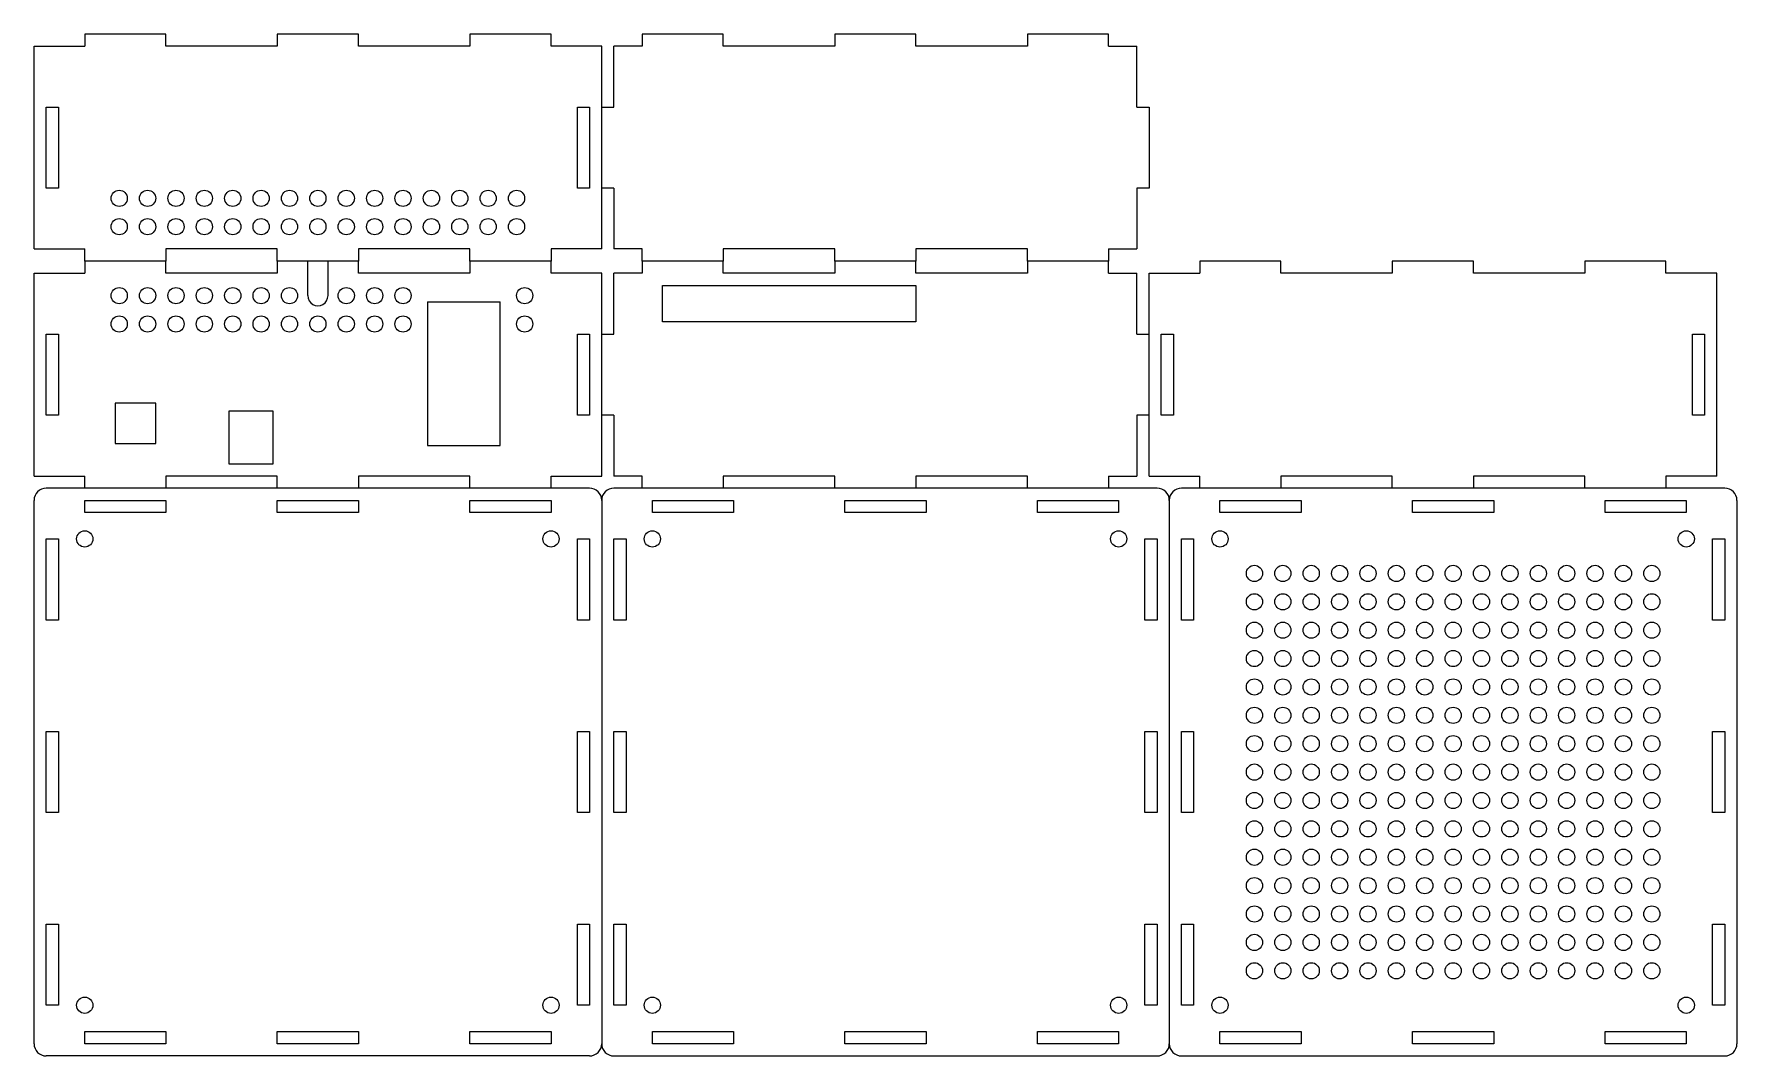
# Model space of a CAD drawing. Extents: x 0 to 420, y 1 to 253.
import ezdxf

# ---------------------------------------------------------------- set-up
doc = ezdxf.new("R2010")
doc.units = 0
doc.linetypes.add('LINETYPE_2', pattern=[0])
doc.layers.add('2', color=4, linetype='CONTINUOUS')
doc.layers.add('3', color=3, linetype='CONTINUOUS')

msp = doc.modelspace()

# ---------------------------------------------------------------- linework, layer by layer
at = {"layer": '2', "linetype": 'LINETYPE_2'}
for points in [[(32.4993, 252.50394), (12.49934, 252.50394)], [(12.49934, 252.50394), (12.49934, 249.5042)], [(32.4993, 249.5042), (32.4993, 252.50394)], [(79.99984, 252.50394), (59.99988, 252.50394)], [(59.99988, 252.50394), (59.99988, 249.5042)], [(79.99984, 249.5042), (79.99984, 252.50394)], [(127.50038, 252.50394), (107.50042, 252.50394)], [(107.50042, 252.50394), (107.50042, 249.5042)], [(127.50038, 249.5042), (127.50038, 252.50394)], [(169.99458, 252.50648), (149.99462, 252.50648)], [(149.99462, 252.50648), (149.99462, 249.50674)], [(169.99458, 249.50674), (169.99458, 252.50648)], [(217.49512, 252.50648), (197.49516, 252.50648)], [(197.49516, 252.50648), (197.49516, 249.50674)], [(217.49512, 249.50674), (217.49512, 252.50648)], [(264.99566, 252.50648), (244.9957, 252.50648)], [(244.9957, 252.50648), (244.9957, 249.50674)], [(264.99566, 249.50674), (264.99566, 252.50648)], [(0, 249.5042), (12.49934, 249.5042)], [(0, 199.50176), (0, 249.50166)], [(59.99988, 249.5042), (32.4993, 249.5042)], [(107.50042, 249.5042), (79.99984, 249.5042)], [(139.99972, 249.5042), (127.50038, 249.5042)], [(139.99972, 199.50176), (139.99972, 249.50166)], [(149.99462, 249.50674), (142.99438, 249.50674)], [(142.99438, 234.5055), (142.99438, 249.5042)], [(197.49516, 249.50674), (169.99458, 249.50674)], [(244.9957, 249.50674), (217.49512, 249.50674)], [(264.99566, 249.50674), (271.99336, 249.50674)], [(271.99336, 234.5055), (271.99336, 249.5042)], [(139.99464, 234.50804), (142.99438, 234.50804)], [(271.99336, 234.50804), (274.9931, 234.50804)], [(274.9931, 234.50804), (274.9931, 214.50808)], [(142.99438, 214.50554), (139.99464, 214.50554)], [(142.99438, 214.50554), (142.99438, 199.5043)], [(271.99336, 214.50554), (271.99336, 199.5043)], [(274.9931, 214.50554), (271.99336, 214.50554)], [(0, 199.50176), (12.49934, 199.50176)], [(12.49934, 196.50202), (12.49934, 199.50176)], [(32.4993, 199.50176), (32.4993, 196.50202)], [(59.99988, 199.50176), (32.4993, 199.50176)], [(59.99988, 196.50202), (59.99988, 199.50176)], [(79.99984, 199.50176), (79.99984, 196.50202)], [(107.50042, 199.50176), (79.99984, 199.50176)], [(107.50042, 196.50202), (107.50042, 199.50176)], [(127.50038, 199.50176), (127.50038, 196.50202)], [(139.99972, 199.50176), (127.50038, 199.50176)], [(149.99462, 199.5043), (142.99438, 199.5043)], [(149.99462, 196.50456), (149.99462, 199.5043)], [(169.99458, 199.5043), (169.99458, 196.50456)], [(197.49516, 199.5043), (169.99458, 199.5043)], [(197.49516, 196.50456), (197.49516, 199.5043)], [(217.49512, 199.5043), (217.49512, 196.50456)], [(244.9957, 199.5043), (217.49512, 199.5043)], [(244.9957, 196.50456), (244.9957, 199.5043)], [(264.99566, 199.5043), (264.99566, 196.50456)], [(264.99566, 199.5043), (271.99336, 199.5043)], [(0, 193.50482), (12.49934, 193.50482)], [(0, 143.50238), (0, 193.50228)], [(32.4993, 196.50456), (12.49934, 196.50456)], [(32.4993, 196.50456), (12.49934, 196.50456)], [(12.49934, 196.50456), (12.49934, 193.50482)], [(32.4993, 193.50482), (32.4993, 196.50456)], [(59.99988, 193.50482), (32.4993, 193.50482)], [(79.99984, 196.50456), (59.99988, 196.50456)], [(79.99984, 196.50456), (59.99988, 196.50456)], [(59.99988, 196.50456), (59.99988, 193.50482)], [(67.5005, 188.00064), (67.5005, 196.49948)], [(72.49922, 188.00064), (72.49922, 196.49948)], [(79.99984, 193.50482), (79.99984, 196.50456)], [(107.50042, 193.50482), (79.99984, 193.50482)], [(127.50038, 196.50456), (107.50042, 196.50456)], [(127.50038, 196.50456), (107.50042, 196.50456)], [(107.50042, 196.50456), (107.50042, 193.50482)], [(127.50038, 193.50482), (127.50038, 196.50456)], [(139.99972, 193.50482), (127.50038, 193.50482)], [(139.99972, 143.50238), (139.99972, 193.50228)], [(149.99462, 193.50736), (142.99438, 193.50736)], [(142.99438, 178.50612), (142.99438, 193.50482)], [(169.99458, 196.5071), (149.99462, 196.5071)], [(149.99462, 196.5071), (149.99462, 193.50736)], [(169.99458, 193.50736), (169.99458, 196.5071)], [(197.49516, 193.50736), (169.99458, 193.50736)], [(217.49512, 196.5071), (197.49516, 196.5071)], [(197.49516, 196.5071), (197.49516, 193.50736)], [(217.49512, 193.50736), (217.49512, 196.5071)], [(244.9957, 193.50736), (217.49512, 193.50736)], [(264.99566, 196.5071), (244.9957, 196.5071)], [(244.9957, 196.5071), (244.9957, 193.50736)], [(264.99566, 193.50736), (264.99566, 196.5071)], [(264.99566, 193.50736), (271.99336, 193.50736)], [(271.99336, 178.50612), (271.99336, 193.50482)], [(275.00072, 193.50482), (287.50006, 193.50482)], [(275.00072, 143.50238), (275.00072, 193.50228)], [(307.50002, 196.50456), (287.50006, 196.50456)], [(287.50006, 196.50456), (287.50006, 193.50482)], [(307.50002, 193.50482), (307.50002, 196.50456)], [(335.0006, 193.50482), (307.50002, 193.50482)], [(355.00056, 196.50456), (335.0006, 196.50456)], [(335.0006, 196.50456), (335.0006, 193.50482)], [(355.00056, 193.50482), (355.00056, 196.50456)], [(382.50114, 193.50482), (355.00056, 193.50482)], [(402.5011, 196.50456), (382.50114, 196.50456)], [(382.50114, 196.50456), (382.50114, 193.50482)], [(402.5011, 193.50482), (402.5011, 196.50456)], [(415.00044, 193.50482), (402.5011, 193.50482)], [(415.00044, 143.50238), (415.00044, 193.50228)], [(139.99464, 178.50866), (142.99438, 178.50866)], [(271.99336, 178.50866), (274.9931, 178.50866)], [(142.99438, 158.50616), (139.99464, 158.50616)], [(142.99438, 158.50616), (142.99438, 143.50492)], [(271.99336, 158.50616), (271.99336, 143.50492)], [(274.9931, 158.50616), (271.99336, 158.50616)], [(0, 143.50238), (12.49934, 143.50238)], [(12.49934, 140.50264), (12.49934, 143.50238)], [(32.4993, 143.50238), (32.4993, 140.50264)], [(59.99988, 143.50238), (32.4993, 143.50238)], [(59.99988, 140.50264), (59.99988, 143.50238)], [(79.99984, 143.50238), (79.99984, 140.50264)], [(107.50042, 143.50238), (79.99984, 143.50238)], [(107.50042, 140.50264), (107.50042, 143.50238)], [(127.50038, 143.50238), (139.99972, 143.50238)], [(127.50038, 140.50264), (127.50038, 143.50238)], [(149.99462, 143.50492), (142.99438, 143.50492)], [(149.99462, 140.50518), (149.99462, 143.50492)], [(169.99458, 143.50492), (169.99458, 140.50518)], [(197.49516, 143.50492), (169.99458, 143.50492)], [(197.49516, 140.50518), (197.49516, 143.50492)], [(217.49512, 143.50492), (217.49512, 140.50518)], [(244.9957, 143.50492), (217.49512, 143.50492)], [(244.9957, 140.50518), (244.9957, 143.50492)], [(264.99566, 143.50492), (264.99566, 140.50518)], [(264.99566, 143.50492), (271.99336, 143.50492)], [(275.00072, 143.50238), (287.50006, 143.50238)], [(287.50006, 140.50264), (287.50006, 143.50238)], [(307.50002, 143.50238), (307.50002, 140.50264)], [(335.0006, 143.50238), (307.50002, 143.50238)], [(335.0006, 140.50264), (335.0006, 143.50238)], [(355.00056, 143.50238), (355.00056, 140.50264)], [(382.50114, 143.50238), (355.00056, 143.50238)], [(382.50114, 140.50264), (382.50114, 143.50238)], [(402.5011, 143.50238), (402.5011, 140.50264)], [(415.00044, 143.50238), (402.5011, 143.50238)], [(136.99998, 140.50264), (2.99974, 140.50264)], [(276.9997, 140.50264), (142.99946, 140.50264)], [(416.99942, 140.50264), (282.99918, 140.50264)], [(0, 3.50012), (0, 137.5029)], [(139.99972, 137.5029), (139.99972, 3.50012)], [(279.99944, 137.5029), (279.99944, 3.50012)], [(419.99916, 137.5029), (419.99916, 3.50012)], [(136.99998, 0.50038), (2.99974, 0.50038)], [(142.99946, 0.50038), (276.9997, 0.50038)], [(282.99918, 0.50038), (416.99942, 0.50038)]]:
    msp.add_lwpolyline(points, dxfattribs=at)
msp.add_lwpolyline([(127.50038, 143.50238)], close=True, dxfattribs=at)
for centre, radius, start, end in [((69.99986, 187.99556), 2.49831, 179.8835453, 0.1164547), ((2.99974, 137.5029), 2.99974, 90, 180), ((136.99998, 137.5029), 2.99974, 0, 90), ((142.99946, 137.5029), 2.99974, 90, 180), ((276.9997, 137.5029), 2.99974, 0, 90), ((282.99918, 137.5029), 2.99974, 90, 180), ((416.99942, 137.5029), 2.99974, 0, 90), ((2.99974, 3.50012), 2.99974, 180, 270), ((136.99998, 3.50012), 2.99974, 270, 0), ((142.99946, 3.50012), 2.99974, 180, 270), ((276.9997, 3.50012), 2.99974, 270, 0), ((282.99918, 3.50012), 2.99974, 180, 270), ((416.99942, 3.50012), 2.99974, 270, 0)]:
    msp.add_arc(centre, radius, start, end, dxfattribs=at)
at = {"layer": '3', "linetype": 'LINETYPE_2'}
for points in [[(2.99974, 214.50554), (2.99974, 234.5055)], [(2.99974, 234.5055), (5.99948, 234.5055)], [(5.99948, 234.5055), (5.99948, 214.50554)], [(134.00024, 214.50554), (134.00024, 234.5055)], [(134.00024, 234.5055), (136.99998, 234.5055)], [(136.99998, 234.5055), (136.99998, 214.50554)], [(5.99948, 214.503), (2.99974, 214.503)], [(136.99998, 214.503), (134.00024, 214.503)], [(97.00006, 186.4995), (97.00006, 151.00046)], [(97.00006, 186.4995), (115.00104, 186.4995)], [(115.00104, 151.00046), (115.00104, 186.4995)], [(2.99974, 158.50616), (2.99974, 178.50612)], [(2.99974, 178.50612), (5.99948, 178.50612)], [(5.99948, 178.50612), (5.99948, 158.50616)], [(134.00024, 158.50616), (134.00024, 178.50612)], [(134.00024, 178.50612), (136.99998, 178.50612)], [(136.99998, 178.50612), (136.99998, 158.50616)], [(278.00046, 158.50616), (278.00046, 178.50612)], [(278.00046, 178.50612), (281.0002, 178.50612)], [(281.0002, 178.50612), (281.0002, 158.50616)], [(409.00096, 158.50616), (409.00096, 178.50612)], [(409.00096, 178.50612), (412.0007, 178.50612)], [(412.0007, 178.50612), (412.0007, 158.50616)], [(5.99948, 158.50362), (2.99974, 158.50362)], [(136.99998, 158.50362), (134.00024, 158.50362)], [(281.0002, 158.50362), (278.00046, 158.50362)], [(412.0007, 158.50362), (409.00096, 158.50362)], [(97.00006, 151.00046), (115.00104, 151.00046)], [(12.49934, 137.50036), (32.4993, 137.50036)], [(12.49934, 134.50062), (12.49934, 137.50036)], [(32.4993, 134.50062), (12.49934, 134.50062)], [(32.4993, 137.50036), (32.4993, 134.50062)], [(59.99988, 137.50036), (79.99984, 137.50036)], [(59.99988, 134.50062), (59.99988, 137.50036)], [(79.99984, 134.50062), (59.99988, 134.50062)], [(79.99984, 137.50036), (79.99984, 134.50062)], [(107.50042, 137.50036), (127.50038, 137.50036)], [(107.50042, 134.50062), (107.50042, 137.50036)], [(127.50038, 134.50062), (107.50042, 134.50062)], [(127.50038, 137.50036), (127.50038, 134.50062)], [(152.49906, 137.50036), (172.49902, 137.50036)], [(152.49906, 134.50062), (152.49906, 137.50036)], [(172.49902, 134.50062), (152.49906, 134.50062)], [(172.49902, 137.50036), (172.49902, 134.50062)], [(199.9996, 137.50036), (219.99956, 137.50036)], [(199.9996, 134.50062), (199.9996, 137.50036)], [(219.99956, 134.50062), (199.9996, 134.50062)], [(219.99956, 137.50036), (219.99956, 134.50062)], [(247.50014, 137.50036), (267.5001, 137.50036)], [(247.50014, 134.50062), (247.50014, 137.50036)], [(267.5001, 134.50062), (247.50014, 134.50062)], [(267.5001, 137.50036), (267.5001, 134.50062)], [(292.49878, 137.50036), (312.49874, 137.50036)], [(292.49878, 134.50062), (292.49878, 137.50036)], [(312.49874, 134.50062), (292.49878, 134.50062)], [(312.49874, 137.50036), (312.49874, 134.50062)], [(339.99932, 137.50036), (359.99928, 137.50036)], [(339.99932, 134.50062), (339.99932, 137.50036)], [(359.99928, 134.50062), (339.99932, 134.50062)], [(359.99928, 137.50036), (359.99928, 134.50062)], [(387.49986, 137.50036), (407.49982, 137.50036)], [(387.49986, 134.50062), (387.49986, 137.50036)], [(407.49982, 134.50062), (387.49986, 134.50062)], [(407.49982, 137.50036), (407.49982, 134.50062)], [(2.99974, 108.00334), (2.99974, 128.0033)], [(2.99974, 128.0033), (5.99948, 128.0033)], [(5.99948, 128.0033), (5.99948, 108.00334)], [(134.00024, 108.00334), (134.00024, 128.0033)], [(134.00024, 128.0033), (136.99998, 128.0033)], [(136.99998, 128.0033), (136.99998, 108.00334)], [(142.99946, 108.00334), (142.99946, 128.0033)], [(142.99946, 128.0033), (145.9992, 128.0033)], [(145.9992, 128.0033), (145.9992, 108.00334)], [(273.99996, 108.00334), (273.99996, 128.0033)], [(273.99996, 128.0033), (276.9997, 128.0033)], [(276.9997, 128.0033), (276.9997, 108.00334)], [(282.99918, 108.00334), (282.99918, 128.0033)], [(282.99918, 128.0033), (285.99892, 128.0033)], [(285.99892, 128.0033), (285.99892, 108.00334)], [(413.99968, 108.00334), (413.99968, 128.0033)], [(413.99968, 128.0033), (416.99942, 128.0033)], [(416.99942, 128.0033), (416.99942, 108.00334)], [(5.99948, 108.00334), (2.99974, 108.00334)], [(136.99998, 108.00334), (134.00024, 108.00334)], [(145.9992, 108.00334), (142.99946, 108.00334)], [(276.9997, 108.00334), (273.99996, 108.00334)], [(285.99892, 108.00334), (282.99918, 108.00334)], [(416.99942, 108.00334), (413.99968, 108.00334)], [(2.99974, 60.5028), (2.99974, 80.50276)], [(2.99974, 80.50276), (5.99948, 80.50276)], [(5.99948, 80.50276), (5.99948, 60.5028)], [(134.00024, 60.5028), (134.00024, 80.50276)], [(134.00024, 80.50276), (136.99998, 80.50276)], [(136.99998, 80.50276), (136.99998, 60.5028)], [(142.99946, 60.5028), (142.99946, 80.50276)], [(142.99946, 80.50276), (145.9992, 80.50276)], [(145.9992, 80.50276), (145.9992, 60.5028)], [(273.99996, 60.5028), (273.99996, 80.50276)], [(273.99996, 80.50276), (276.9997, 80.50276)], [(276.9997, 80.50276), (276.9997, 60.5028)], [(282.99918, 60.5028), (282.99918, 80.50276)], [(282.99918, 80.50276), (285.99892, 80.50276)], [(285.99892, 80.50276), (285.99892, 60.5028)], [(413.99968, 60.5028), (413.99968, 80.50276)], [(413.99968, 80.50276), (416.99942, 80.50276)], [(416.99942, 80.50276), (416.99942, 60.5028)], [(5.99948, 60.5028), (2.99974, 60.5028)], [(136.99998, 60.5028), (134.00024, 60.5028)], [(145.9992, 60.5028), (142.99946, 60.5028)], [(276.9997, 60.5028), (273.99996, 60.5028)], [(285.99892, 60.5028), (282.99918, 60.5028)], [(416.99942, 60.5028), (413.99968, 60.5028)], [(2.99974, 13.00226), (2.99974, 33.00222)], [(2.99974, 33.00222), (5.99948, 33.00222)], [(5.99948, 33.00222), (5.99948, 13.00226)], [(134.00024, 13.00226), (134.00024, 33.00222)], [(134.00024, 33.00222), (136.99998, 33.00222)], [(136.99998, 33.00222), (136.99998, 13.00226)], [(142.99946, 13.00226), (142.99946, 33.00222)], [(142.99946, 33.00222), (145.9992, 33.00222)], [(145.9992, 33.00222), (145.9992, 13.00226)], [(273.99996, 13.00226), (273.99996, 33.00222)], [(273.99996, 33.00222), (276.9997, 33.00222)], [(276.9997, 33.00222), (276.9997, 13.00226)], [(282.99918, 13.00226), (282.99918, 33.00222)], [(282.99918, 33.00222), (285.99892, 33.00222)], [(285.99892, 33.00222), (285.99892, 13.00226)], [(413.99968, 13.00226), (413.99968, 33.00222)], [(413.99968, 33.00222), (416.99942, 33.00222)], [(416.99942, 33.00222), (416.99942, 13.00226)], [(5.99948, 13.00226), (2.99974, 13.00226)], [(136.99998, 13.00226), (134.00024, 13.00226)], [(145.9992, 13.00226), (142.99946, 13.00226)], [(276.9997, 13.00226), (273.99996, 13.00226)], [(285.99892, 13.00226), (282.99918, 13.00226)], [(416.99942, 13.00226), (413.99968, 13.00226)], [(12.49934, 6.5024), (32.4993, 6.5024)], [(12.49934, 3.50266), (12.49934, 6.5024)], [(32.4993, 6.5024), (32.4993, 3.50266)], [(59.99988, 6.5024), (79.99984, 6.5024)], [(59.99988, 3.50266), (59.99988, 6.5024)], [(79.99984, 6.5024), (79.99984, 3.50266)], [(107.50042, 6.5024), (127.50038, 6.5024)], [(107.50042, 3.50266), (107.50042, 6.5024)], [(127.50038, 6.5024), (127.50038, 3.50266)], [(152.49906, 6.5024), (172.49902, 6.5024)], [(152.49906, 3.50266), (152.49906, 6.5024)], [(172.49902, 6.5024), (172.49902, 3.50266)], [(199.9996, 6.5024), (219.99956, 6.5024)], [(199.9996, 3.50266), (199.9996, 6.5024)], [(219.99956, 6.5024), (219.99956, 3.50266)], [(247.50014, 6.5024), (267.5001, 6.5024)], [(247.50014, 3.50266), (247.50014, 6.5024)], [(267.5001, 6.5024), (267.5001, 3.50266)], [(292.49878, 6.5024), (312.49874, 6.5024)], [(292.49878, 3.50266), (292.49878, 6.5024)], [(312.49874, 6.5024), (312.49874, 3.50266)], [(339.99932, 6.5024), (359.99928, 6.5024)], [(339.99932, 3.50266), (339.99932, 6.5024)], [(359.99928, 6.5024), (359.99928, 3.50266)], [(387.49986, 6.5024), (407.49982, 6.5024)], [(387.49986, 3.50266), (387.49986, 6.5024)], [(407.49982, 6.5024), (407.49982, 3.50266)], [(32.4993, 3.50266), (12.49934, 3.50266)], [(79.99984, 3.50266), (59.99988, 3.50266)], [(127.50038, 3.50266), (107.50042, 3.50266)], [(172.49902, 3.50266), (152.49906, 3.50266)], [(219.99956, 3.50266), (199.9996, 3.50266)], [(267.5001, 3.50266), (247.50014, 3.50266)], [(312.49874, 3.50266), (292.49878, 3.50266)], [(359.99928, 3.50266), (339.99932, 3.50266)], [(407.49982, 3.50266), (387.49986, 3.50266)]]:
    msp.add_lwpolyline(points, dxfattribs=at)
for points in [[(154.99588, 181.50586), (154.99588, 190.50508), (217.5002, 190.5), (217.5002, 181.50078)], [(19.99996, 151.50084), (29.99994, 151.50084), (29.99994, 161.50082), (19.99996, 161.50082)], [(48.00092, 146.49958), (58.99912, 146.49958), (58.99912, 159.4993), (48.00092, 159.4993)]]:
    msp.add_lwpolyline(points, close=True, dxfattribs=at)
for centre, radius in [((21.00072, 211.99602), 1.99898), ((28.00096, 211.99602), 1.99898), ((35.0012, 211.99602), 1.99898), ((42.00144, 211.99602), 1.99898), ((49.00168, 211.99602), 1.99898), ((56.00192, 211.99602), 1.99898), ((63.00216, 211.99602), 1.99898), ((70.0024, 211.99602), 1.99898), ((77.00264, 211.99602), 1.99898), ((84.00288, 211.99602), 1.99898), ((91.00312, 211.99602), 1.99898), ((98.00336, 211.99602), 1.99898), ((105.0036, 211.99602), 1.99898), ((112.00384, 211.99602), 1.99898), ((119.00408, 211.99602), 1.99898), ((21.00072, 204.99578), 1.99898), ((28.00096, 204.99578), 1.99898), ((35.0012, 204.99578), 1.99898), ((42.00144, 204.99578), 1.99898), ((49.00168, 204.99578), 1.99898), ((56.00192, 204.99578), 1.99898), ((63.00216, 204.99578), 1.99898), ((70.0024, 204.99578), 1.99898), ((77.00264, 204.99578), 1.99898), ((84.00288, 204.99578), 1.99898), ((91.00312, 204.99578), 1.99898), ((98.00336, 204.99578), 1.99898), ((105.0036, 204.99578), 1.99898), ((112.00384, 204.99578), 1.99898), ((119.00408, 204.99578), 1.99898), ((21.00072, 188.00318), 1.99898), ((28.00096, 188.00318), 1.99898), ((35.0012, 188.00318), 1.99898), ((42.00144, 188.00318), 1.99898), ((49.00168, 188.00318), 1.99898), ((56.00192, 188.00318), 1.99898), ((63.00216, 188.00318), 1.99898), ((77.00264, 188.00318), 1.99898), ((84.00288, 188.00318), 1.99898), ((91.00312, 188.00318), 1.99898), ((121.0056, 188.00318), 1.99898), ((21.00072, 181.00294), 1.99898), ((28.00096, 181.00294), 1.99898), ((35.0012, 181.00294), 1.99898), ((42.00144, 181.00294), 1.99898), ((49.00168, 181.00294), 1.99898), ((56.00192, 181.00294), 1.99898), ((63.00216, 181.00294), 1.99898), ((70.0024, 181.00294), 1.99898), ((77.00264, 181.00294), 1.99898), ((84.00288, 181.00294), 1.99898), ((91.00312, 181.00294), 1.99898), ((121.0056, 181.00294), 1.99898), ((12.49934, 128.00076), 2.00152), ((127.50038, 128.00076), 1.99898), ((152.49906, 128.00076), 2.00152), ((267.5001, 128.00076), 1.99898), ((292.49878, 128.00076), 2.00152), ((407.49982, 128.00076), 1.99898), ((301.00016, 119.49938), 1.99898), ((308.0004, 119.49938), 1.99898), ((315.00064, 119.49938), 1.99898), ((322.00088, 119.49938), 1.99898), ((329.00112, 119.49938), 1.99898), ((336.00136, 119.49938), 1.99898), ((343.0016, 119.49938), 1.99898), ((350.00184, 119.49938), 1.99898), ((357.00208, 119.49938), 1.99898), ((364.00232, 119.49938), 1.99898), ((371.00256, 119.49938), 1.99898), ((378.0028, 119.49938), 1.99898), ((385.00304, 119.49938), 1.99898), ((392.00328, 119.49938), 1.99898), ((399.00352, 119.49938), 1.99898), ((301.00016, 112.49914), 1.99898), ((308.0004, 112.49914), 1.99898), ((315.00064, 112.49914), 1.99898), ((322.00088, 112.49914), 1.99898), ((329.00112, 112.49914), 1.99898), ((336.00136, 112.49914), 1.99898), ((343.0016, 112.49914), 1.99898), ((350.00184, 112.49914), 1.99898), ((357.00208, 112.49914), 1.99898), ((364.00232, 112.49914), 1.99898), ((371.00256, 112.49914), 1.99898), ((378.0028, 112.49914), 1.99898), ((385.00304, 112.49914), 1.99898), ((392.00328, 112.49914), 1.99898), ((399.00352, 112.49914), 1.99898), ((301.00016, 105.4989), 1.99898), ((308.0004, 105.4989), 1.99898), ((315.00064, 105.4989), 1.99898), ((322.00088, 105.4989), 1.99898), ((329.00112, 105.4989), 1.99898), ((336.00136, 105.4989), 1.99898), ((343.0016, 105.4989), 1.99898), ((350.00184, 105.4989), 1.99898), ((357.00208, 105.4989), 1.99898), ((364.00232, 105.4989), 1.99898), ((371.00256, 105.4989), 1.99898), ((378.0028, 105.4989), 1.99898), ((385.00304, 105.4989), 1.99898), ((392.00328, 105.4989), 1.99898), ((399.00352, 105.4989), 1.99898), ((301.00016, 98.49866), 1.99898), ((308.0004, 98.49866), 1.99898), ((315.00064, 98.49866), 1.99898), ((322.00088, 98.49866), 1.99898), ((329.00112, 98.49866), 1.99898), ((336.00136, 98.49866), 1.99898), ((343.0016, 98.49866), 1.99898), ((350.00184, 98.49866), 1.99898), ((357.00208, 98.49866), 1.99898), ((364.00232, 98.49866), 1.99898), ((371.00256, 98.49866), 1.99898), ((378.0028, 98.49866), 1.99898), ((385.00304, 98.49866), 1.99898), ((392.00328, 98.49866), 1.99898), ((399.00352, 98.49866), 1.99898), ((301.00016, 91.49842), 1.99898), ((308.0004, 91.49842), 1.99898), ((315.00064, 91.49842), 1.99898), ((322.00088, 91.49842), 1.99898), ((329.00112, 91.49842), 1.99898), ((336.00136, 91.49842), 1.99898), ((343.0016, 91.49842), 1.99898), ((350.00184, 91.49842), 1.99898), ((357.00208, 91.49842), 1.99898), ((364.00232, 91.49842), 1.99898), ((371.00256, 91.49842), 1.99898), ((378.0028, 91.49842), 1.99898), ((385.00304, 91.49842), 1.99898), ((392.00328, 91.49842), 1.99898), ((399.00352, 91.49842), 1.99898), ((301.00016, 84.49818), 1.99898), ((308.0004, 84.49818), 1.99898), ((315.00064, 84.49818), 1.99898), ((322.00088, 84.49818), 1.99898), ((329.00112, 84.49818), 1.99898), ((336.00136, 84.49818), 1.99898), ((343.0016, 84.49818), 1.99898), ((350.00184, 84.49818), 1.99898), ((357.00208, 84.49818), 1.99898), ((364.00232, 84.49818), 1.99898), ((371.00256, 84.49818), 1.99898), ((378.0028, 84.49818), 1.99898), ((385.00304, 84.49818), 1.99898), ((392.00328, 84.49818), 1.99898), ((399.00352, 84.49818), 1.99898), ((301.00016, 77.49794), 1.99898), ((308.0004, 77.49794), 1.99898), ((315.00064, 77.49794), 1.99898), ((322.00088, 77.49794), 1.99898), ((329.00112, 77.49794), 1.99898), ((336.00136, 77.49794), 1.99898), ((343.0016, 77.49794), 1.99898), ((350.00184, 77.49794), 1.99898), ((357.00208, 77.49794), 1.99898), ((364.00232, 77.49794), 1.99898), ((371.00256, 77.49794), 1.99898), ((378.0028, 77.49794), 1.99898), ((385.00304, 77.49794), 1.99898), ((392.00328, 77.49794), 1.99898), ((399.00352, 77.49794), 1.99898), ((301.00016, 70.4977), 1.99898), ((308.0004, 70.4977), 1.99898), ((315.00064, 70.4977), 1.99898), ((322.00088, 70.4977), 1.99898), ((329.00112, 70.4977), 1.99898), ((336.00136, 70.4977), 1.99898), ((343.0016, 70.4977), 1.99898), ((350.00184, 70.4977), 1.99898), ((357.00208, 70.4977), 1.99898), ((364.00232, 70.4977), 1.99898), ((371.00256, 70.4977), 1.99898), ((378.0028, 70.4977), 1.99898), ((385.00304, 70.4977), 1.99898), ((392.00328, 70.4977), 1.99898), ((399.00352, 70.4977), 1.99898), ((301.00016, 63.49746), 1.99898), ((308.0004, 63.49746), 1.99898), ((315.00064, 63.49746), 1.99898), ((322.00088, 63.49746), 1.99898), ((329.00112, 63.49746), 1.99898), ((336.00136, 63.49746), 1.99898), ((343.0016, 63.49746), 1.99898), ((350.00184, 63.49746), 1.99898), ((357.00208, 63.49746), 1.99898), ((364.00232, 63.49746), 1.99898), ((371.00256, 63.49746), 1.99898), ((378.0028, 63.49746), 1.99898), ((385.00304, 63.49746), 1.99898), ((392.00328, 63.49746), 1.99898), ((399.00352, 63.49746), 1.99898), ((301.00016, 56.49722), 1.99898), ((308.0004, 56.49722), 1.99898), ((315.00064, 56.49722), 1.99898), ((322.00088, 56.49722), 1.99898), ((329.00112, 56.49722), 1.99898), ((336.00136, 56.49722), 1.99898), ((343.0016, 56.49722), 1.99898), ((350.00184, 56.49722), 1.99898), ((357.00208, 56.49722), 1.99898), ((364.00232, 56.49722), 1.99898), ((371.00256, 56.49722), 1.99898), ((378.0028, 56.49722), 1.99898), ((385.00304, 56.49722), 1.99898), ((392.00328, 56.49722), 1.99898), ((399.00352, 56.49722), 1.99898), ((301.00016, 49.49698), 1.99898), ((308.0004, 49.49698), 1.99898), ((315.00064, 49.49698), 1.99898), ((322.00088, 49.49698), 1.99898), ((329.00112, 49.49698), 1.99898), ((336.00136, 49.49698), 1.99898), ((343.0016, 49.49698), 1.99898), ((350.00184, 49.49698), 1.99898), ((357.00208, 49.49698), 1.99898), ((364.00232, 49.49698), 1.99898), ((371.00256, 49.49698), 1.99898), ((378.0028, 49.49698), 1.99898), ((385.00304, 49.49698), 1.99898), ((392.00328, 49.49698), 1.99898), ((399.00352, 49.49698), 1.99898), ((301.00016, 42.49674), 1.99898), ((308.0004, 42.49674), 1.99898), ((315.00064, 42.49674), 1.99898), ((322.00088, 42.49674), 1.99898), ((329.00112, 42.49674), 1.99898), ((336.00136, 42.49674), 1.99898), ((343.0016, 42.49674), 1.99898), ((350.00184, 42.49674), 1.99898), ((357.00208, 42.49674), 1.99898), ((364.00232, 42.49674), 1.99898), ((371.00256, 42.49674), 1.99898), ((378.0028, 42.49674), 1.99898), ((385.00304, 42.49674), 1.99898), ((392.00328, 42.49674), 1.99898), ((399.00352, 42.49674), 1.99898), ((301.00016, 35.4965), 1.99898), ((308.0004, 35.4965), 1.99898), ((315.00064, 35.4965), 1.99898), ((322.00088, 35.4965), 1.99898), ((329.00112, 35.4965), 1.99898), ((336.00136, 35.4965), 1.99898), ((343.0016, 35.4965), 1.99898), ((350.00184, 35.4965), 1.99898), ((357.00208, 35.4965), 1.99898), ((364.00232, 35.4965), 1.99898), ((371.00256, 35.4965), 1.99898), ((378.0028, 35.4965), 1.99898), ((385.00304, 35.4965), 1.99898), ((392.00328, 35.4965), 1.99898), ((399.00352, 35.4965), 1.99898), ((301.00016, 28.49626), 1.99898), ((308.0004, 28.49626), 1.99898), ((315.00064, 28.49626), 1.99898), ((322.00088, 28.49626), 1.99898), ((329.00112, 28.49626), 1.99898), ((336.00136, 28.49626), 1.99898), ((343.0016, 28.49626), 1.99898), ((350.00184, 28.49626), 1.99898), ((357.00208, 28.49626), 1.99898), ((364.00232, 28.49626), 1.99898), ((371.00256, 28.49626), 1.99898), ((378.0028, 28.49626), 1.99898), ((385.00304, 28.49626), 1.99898), ((392.00328, 28.49626), 1.99898), ((399.00352, 28.49626), 1.99898), ((301.00016, 21.49602), 1.99898), ((308.0004, 21.49602), 1.99898), ((315.00064, 21.49602), 1.99898), ((322.00088, 21.49602), 1.99898), ((329.00112, 21.49602), 1.99898), ((336.00136, 21.49602), 1.99898), ((343.0016, 21.49602), 1.99898), ((350.00184, 21.49602), 1.99898), ((357.00208, 21.49602), 1.99898), ((364.00232, 21.49602), 1.99898), ((371.00256, 21.49602), 1.99898), ((378.0028, 21.49602), 1.99898), ((385.00304, 21.49602), 1.99898), ((392.00328, 21.49602), 1.99898), ((399.00352, 21.49602), 1.99898), ((12.49934, 13.00226), 2.00152), ((127.50038, 13.00226), 1.99898), ((152.49906, 13.00226), 2.00152), ((267.5001, 13.00226), 1.99898), ((292.49878, 13.00226), 2.00152), ((407.49982, 13.00226), 1.99898)]:
    msp.add_circle(centre, radius, dxfattribs=at)

doc.saveas('drawing.dxf')
